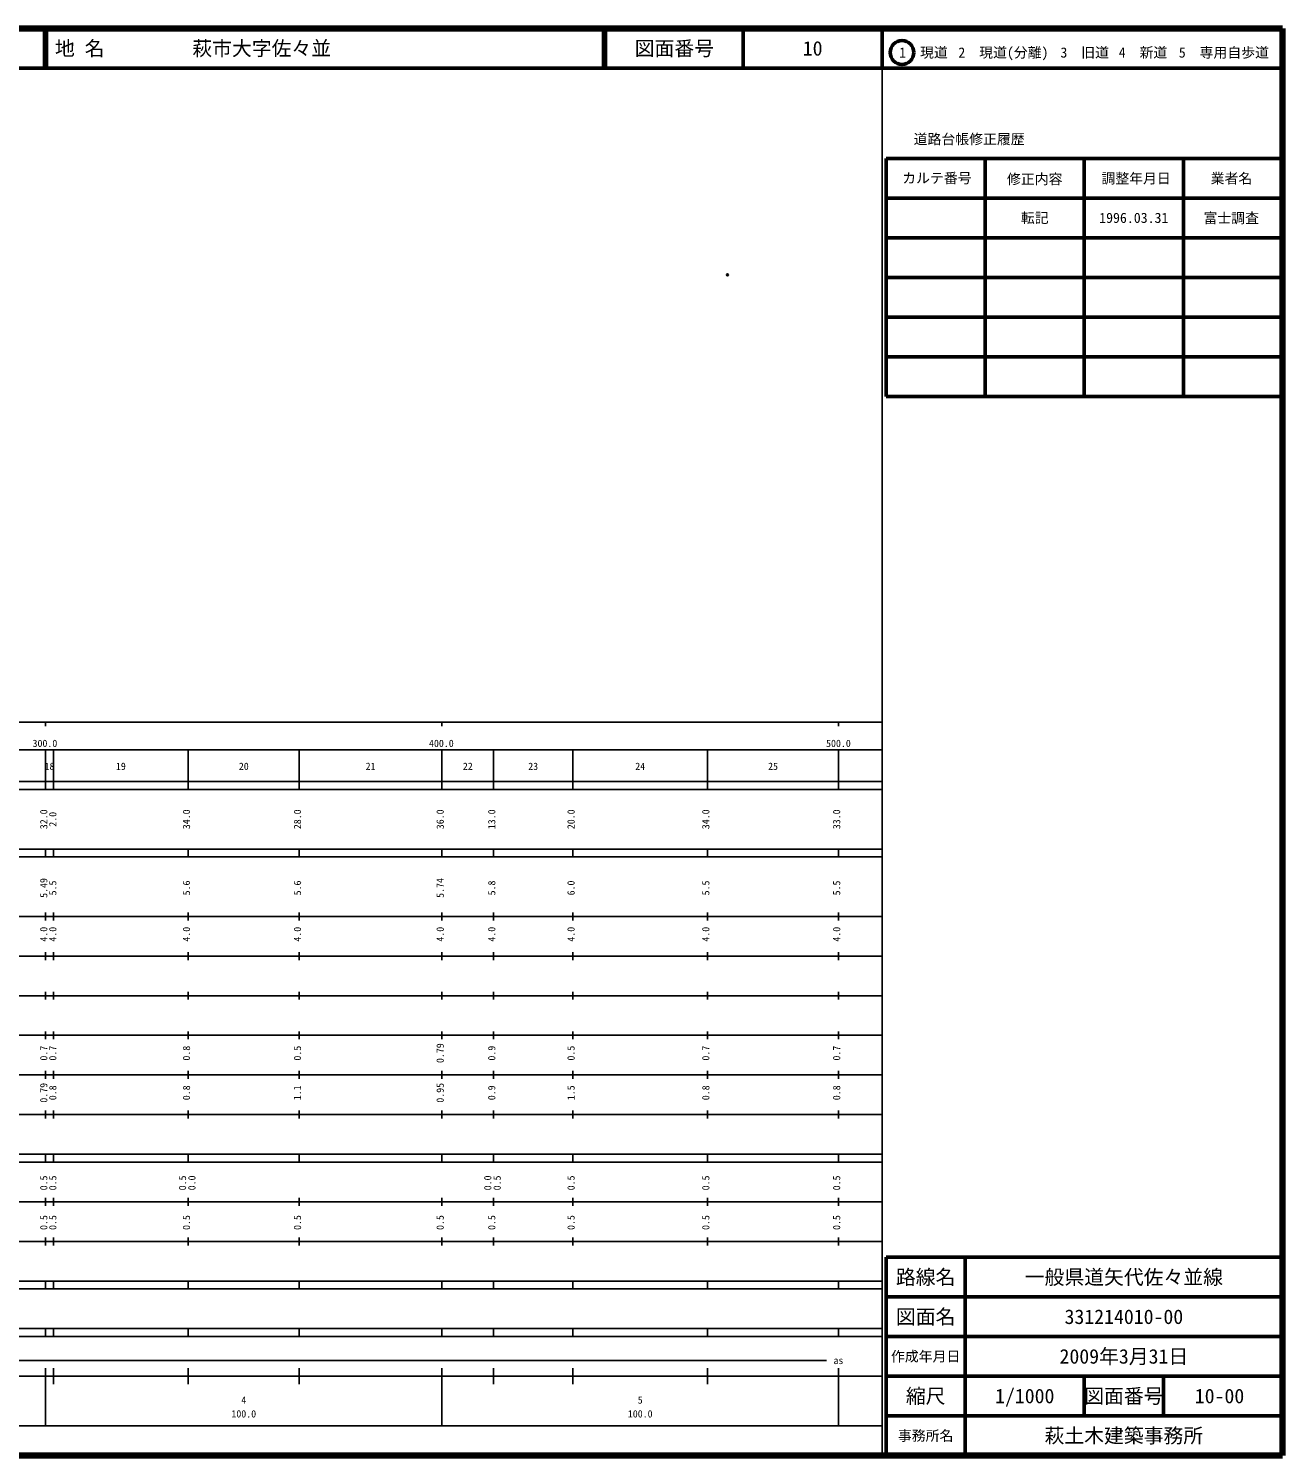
# Model space of a CAD drawing. Units: millimetres on the paper. Extents: x 40 to 680, y 20 to 380.
# Drawn here: x 363.7 to 680, y 20 to 380 of the extents above; entities that cross this region are included whole.
import ezdxf
from ezdxf.enums import TextEntityAlignment as Align

# ---------------------------------------------------------------- set-up
doc = ezdxf.new("R2010")
doc.units = ezdxf.units.MM
doc.header["$PDMODE"] = 32
doc.header["$PDSIZE"] = 0.5
doc.layers.add('M-OTRS', color=6, linetype='Continuous')
doc.layers.add('M-TTL-TXT', color=7, linetype='Continuous')
for name, color, linetype, lineweight in [('M-TTL', 2, 'Continuous', 140), ('M-TTL-BAND', 7, 'Continuous', 25), ('M-TTL-FRAM', 2, 'Continuous', 50), ('M-TTL-LINE', 7, 'Continuous', 50)]:
    doc.layers.add(name, color=color, linetype=linetype, lineweight=lineweight)
doc.styles.add('ＭＳ ゴシック', font='')
doc.styles.get('ＭＳ ゴシック').set_extended_font_data('MS Gothic')

msp = doc.modelspace()

# ---------------------------------------------------------------- linework, layer by layer
at = {"layer": 'M-OTRS'}
msp.add_point((539.991, 317.86), dxfattribs=at)
at = {"layer": 'M-TTL'}
for p, q in [((680, 380), (40, 380)), ((680, 20), (680, 380)), ((40, 20), (680, 20))]:
    msp.add_line(p, q, dxfattribs=at)
at = {"layer": 'M-TTL-BAND'}
for p, q in [((579, 20), (579, 370)), ((40, 205), (579, 205)), ((368, 205), (368, 204)), ((468, 205), (468, 204)), ((568, 205), (568, 204)), ((68, 198), (579, 198)), ((368, 188), (368, 198)), ((370, 188), (370, 198)), ((404, 188), (404, 198)), ((432, 188), (432, 198)), ((468, 188), (468, 198)), ((481, 188), (481, 198)), ((501, 188), (501, 198)), ((535, 188), (535, 198)), ((568, 188), (568, 198)), ((40, 190), (579, 190)), ((40, 188), (579, 188)), ((40, 173), (579, 173)), ((368, 171), (368, 173)), ((370, 171), (370, 173)), ((404, 171), (404, 173)), ((432, 171), (432, 173)), ((468, 171), (468, 173)), ((481, 171), (481, 173)), ((501, 171), (501, 173)), ((535, 171), (535, 173)), ((568, 171), (568, 173)), ((40, 171), (579, 171)), ((40, 156), (579, 156)), ((368, 155), (368, 157)), ((370, 155), (370, 157)), ((404, 155), (404, 157)), ((432, 155), (432, 157)), ((468, 155), (468, 157)), ((481, 155), (481, 157)), ((501, 155), (501, 157)), ((535, 155), (535, 157)), ((568, 155), (568, 157)), ((46, 146), (579, 146)), ((368, 145), (368, 147)), ((370, 145), (370, 147)), ((404, 145), (404, 147)), ((432, 145), (432, 147)), ((468, 145), (468, 147)), ((481, 145), (481, 147)), ((501, 145), (501, 147)), ((535, 145), (535, 147)), ((568, 145), (568, 147)), ((368, 135), (368, 137)), ((370, 135), (370, 137)), ((404, 135), (404, 137)), ((432, 135), (432, 137)), ((468, 135), (468, 137)), ((481, 135), (481, 137)), ((501, 135), (501, 137)), ((535, 135), (535, 137)), ((568, 135), (568, 137)), ((52, 136), (579, 136)), ((46, 126), (579, 126)), ((368, 125), (368, 127)), ((370, 125), (370, 127)), ((404, 125), (404, 127)), ((432, 125), (432, 127)), ((468, 125), (468, 127)), ((481, 125), (481, 127)), ((501, 125), (501, 127)), ((535, 125), (535, 127)), ((568, 125), (568, 127)), ((52, 116), (579, 116)), ((368, 115), (368, 117)), ((370, 115), (370, 117)), ((404, 115), (404, 117)), ((432, 115), (432, 117)), ((468, 115), (468, 117)), ((481, 115), (481, 117)), ((501, 115), (501, 117)), ((535, 115), (535, 117)), ((568, 115), (568, 117)), ((46, 106), (579, 106)), ((368, 105), (368, 107)), ((370, 105), (370, 107)), ((404, 105), (404, 107)), ((432, 105), (432, 107)), ((468, 105), (468, 107)), ((481, 105), (481, 107)), ((501, 105), (501, 107)), ((535, 105), (535, 107)), ((568, 105), (568, 107)), ((40, 96), (579, 96)), ((40, 94), (579, 94)), ((368, 94), (368, 96)), ((370, 94), (370, 96)), ((404, 94), (404, 96)), ((432, 94), (432, 96)), ((468, 94), (468, 96)), ((481, 94), (481, 96)), ((501, 94), (501, 96)), ((535, 94), (535, 96)), ((568, 94), (568, 96)), ((49, 84), (579, 84)), ((368, 83), (368, 85)), ((370, 83), (370, 85)), ((404, 83), (404, 85)), ((432, 83), (432, 85)), ((468, 83), (468, 85)), ((481, 83), (481, 85)), ((501, 83), (501, 85)), ((535, 83), (535, 85)), ((568, 83), (568, 85)), ((40, 74), (579, 74)), ((368, 73), (368, 75)), ((370, 73), (370, 75)), ((404, 73), (404, 75)), ((432, 73), (432, 75)), ((468, 73), (468, 75)), ((481, 73), (481, 75)), ((501, 73), (501, 75)), ((535, 73), (535, 75)), ((568, 73), (568, 75)), ((40, 64), (579, 64)), ((40, 62), (579, 62)), ((368, 62), (368, 64)), ((370, 62), (370, 64)), ((404, 62), (404, 64)), ((432, 62), (432, 64)), ((468, 62), (468, 64)), ((481, 62), (481, 64)), ((501, 62), (501, 64)), ((535, 62), (535, 64)), ((568, 62), (568, 64)), ((40, 52), (579, 52)), ((368, 50), (368, 52)), ((370, 50), (370, 52)), ((404, 50), (404, 52)), ((432, 50), (432, 52)), ((468, 50), (468, 52)), ((481, 50), (481, 52)), ((501, 50), (501, 52)), ((535, 50), (535, 52)), ((568, 50), (568, 52)), ((40, 50), (579, 50)), ((71, 44), (565, 44)), ((40, 40), (579, 40)), ((368, 27.5), (368, 42)), ((370, 38), (370, 42)), ((404, 38), (404, 42)), ((432, 38), (432, 42)), ((468, 27.5), (468, 42)), ((481, 38), (481, 42)), ((501, 38), (501, 42)), ((535, 38), (535, 42)), ((568, 27.5), (568, 42)), ((68, 27.5), (579, 27.5))]:
    msp.add_line(p, q, dxfattribs=at)
at = {"layer": 'M-TTL-FRAM'}
for p, q in [((580, 347.197), (580, 287.197)), ((580, 347.197), (680, 347.197)), ((580, 287.197), (680, 287.197)), ((680, 70), (580, 70)), ((580, 70), (580, 20))]:
    msp.add_line(p, q, dxfattribs=at)
at = {"layer": 'M-TTL-LINE'}
for p, q in [((367.75, 380), (367.75, 370)), ((368.25, 380), (368.25, 370)), ((508.747, 380), (508.747, 370)), ((509.247, 380), (509.247, 370)), ((543.997, 380), (543.997, 370)), ((579, 380), (579, 370)), ((40, 370), (680, 370)), ((605, 347.197), (605, 287.197)), ((630, 347.197), (630, 287.197)), ((655, 347.197), (655, 287.197)), ((580, 337.197), (680, 337.197)), ((580, 327.197), (680, 327.197)), ((580, 317.197), (680, 317.197)), ((580, 307.197), (680, 307.197)), ((580, 297.197), (680, 297.197)), ((600, 70), (600, 20)), ((680, 60), (580, 60)), ((680, 50), (580, 50)), ((680, 40), (580, 40)), ((630, 40), (630, 30)), ((650, 40), (650, 30)), ((680, 30), (580, 30))]:
    msp.add_line(p, q, dxfattribs=at)
msp.add_circle((584.031, 373.958), 3, dxfattribs=at)

# ---------------------------------------------------------------- texts
at = {"layer": 'M-TTL-BAND', "style": 'ＭＳ ゴシック'}
for s, p in [('300.0', (367.844, 198.195)), ('400.0', (467.844, 198.195)), ('500.0', (568, 198.195)), ('18', (369, 192.405)), ('19', (387, 192.405)), ('20', (418, 192.405)), ('21', (450, 192.405)), ('22', (474.5, 192.405)), ('23', (491, 192.405)), ('24', (518, 192.405)), ('25', (551.5, 192.405)), ('as', (568, 42.5)), ('4', (418, 32.523)), ('5', (518, 32.523)), ('100.0', (418, 29.033)), ('100.0', (518, 29.033))]:
    msp.add_text(s, height=1.833, dxfattribs=at).set_placement(p, align=Align.BOTTOM_CENTER)
for s, p in [('32.0', (369, 180.5)), ('2.0', (371.283, 180.5)), ('34.0', (405, 180.5)), ('28.0', (433, 180.5)), ('36.0', (469, 180.5)), ('13.0', (482, 180.5)), ('20.0', (502, 180.5)), ('34.0', (536, 180.5)), ('33.0', (569, 180.5)), ('5.49', (369, 163.174)), ('5.5', (371.283, 163.174)), ('5.6', (405, 163.174)), ('5.6', (433, 163.174)), ('5.74', (469, 163.174)), ('5.8', (482, 163.174)), ('6.0', (502, 163.174)), ('5.5', (536, 163.174)), ('5.5', (569, 163.174)), ('4.0', (369, 151.5)), ('4.0', (371.283, 151.5)), ('4.0', (405, 151.5)), ('4.0', (433, 151.5)), ('4.0', (469, 151.5)), ('4.0', (482, 151.5)), ('4.0', (502, 151.5)), ('4.0', (536, 151.5)), ('4.0', (569, 151.5)), ('0.7', (369, 121.5)), ('0.7', (371.283, 121.5)), ('0.8', (405, 121.5)), ('0.5', (433, 121.5)), ('0.79', (469, 121.5)), ('0.9', (482, 121.5)), ('0.5', (502, 121.5)), ('0.7', (536, 121.5)), ('0.7', (569, 121.5)), ('0.79', (369, 111.5)), ('0.8', (371.283, 111.5)), ('0.8', (405, 111.5)), ('1.1', (433, 111.5)), ('0.95', (469, 111.5)), ('0.9', (482, 111.5)), ('1.5', (502, 111.5)), ('0.8', (536, 111.5)), ('0.8', (569, 111.5)), ('0.5', (369, 88.764)), ('0.5', (371.283, 88.764)), ('0.5', (404, 88.764)), ('0.0', (406.37, 88.764)), ('0.0', (481, 88.764)), ('0.5', (483.37, 88.764)), ('0.5', (502, 88.764)), ('0.5', (536, 88.764)), ('0.5', (569, 88.764)), ('0.5', (369, 78.764)), ('0.5', (371.283, 78.764)), ('0.5', (405, 78.764)), ('0.5', (433, 78.764)), ('0.5', (469, 78.764)), ('0.5', (482, 78.764)), ('0.5', (502, 78.764)), ('0.5', (536, 78.764)), ('0.5', (569, 78.764))]:
    msp.add_text(s, height=1.833, rotation=90, dxfattribs=at).set_placement(p, align=Align.BOTTOM_CENTER)
at = {"layer": 'M-TTL-TXT', "style": 'ＭＳ ゴシック'}
for s, p in [('地 名', (370.38, 375)), ('萩市大字佐々並', (405.024, 375))]:
    msp.add_text(s, height=3.666, dxfattribs=at).set_placement(p, align=Align.MIDDLE_LEFT)
for s, height, p in [('図面番号', 3.666, (526.622, 375)), ('10', 3.666, (561.497, 375)), ('1\u3000現道', 2.566, (589.448, 373.958)), ('2\u3000現道(分離)', 2.566, (609.619, 373.958)), ('3\u3000旧道', 2.566, (630.121, 373.958)), ('4\u3000新道', 2.566, (644.824, 373.958)), ('5\u3000専用自歩道', 2.566, (665.228, 373.958)), ('道路台帳修正履歴', 2.566, (600.968, 352.113)), ('カルテ番号', 2.566, (592.839, 342.277)), ('修正内容', 2.566, (617.509, 342.023)), ('調整年月日', 2.566, (643.089, 342.197)), ('業者名', 2.566, (667.134, 342.197)), ('転記', 2.566, (617.5, 332.245)), ('1996.03.31', 2.566, (642.5, 332.245)), ('富士調査', 2.566, (667.077, 332.189)), ('路線名', 3.666, (590, 65)), ('路線名', 3.666, (590, 65)), ('一般県道矢代佐々並線', 3.666, (640, 65)), ('図面名', 3.666, (590, 55)), ('図面名', 3.666, (590, 55)), ('331214010-00', 3.666, (640, 55)), ('2009年3月31日', 3.666, (640, 45)), ('作成年月日', 2.566, (590, 45)), ('作成年月日', 2.566, (590, 45)), ('縮尺', 3.666, (590, 35)), ('縮尺', 3.666, (590, 35)), ('1/1000', 3.666, (615, 35)), ('図面番号', 3.666, (640, 35)), ('図面番号', 3.666, (640, 35)), ('10-00', 3.666, (664.125, 35)), ('事務所名', 2.566, (590, 25)), ('事務所名', 2.566, (590, 25)), ('萩土木建築事務所', 3.666, (640, 25))]:
    msp.add_text(s, height=height, dxfattribs=at).set_placement(p, align=Align.MIDDLE_CENTER)

doc.saveas('drawing.dxf')
